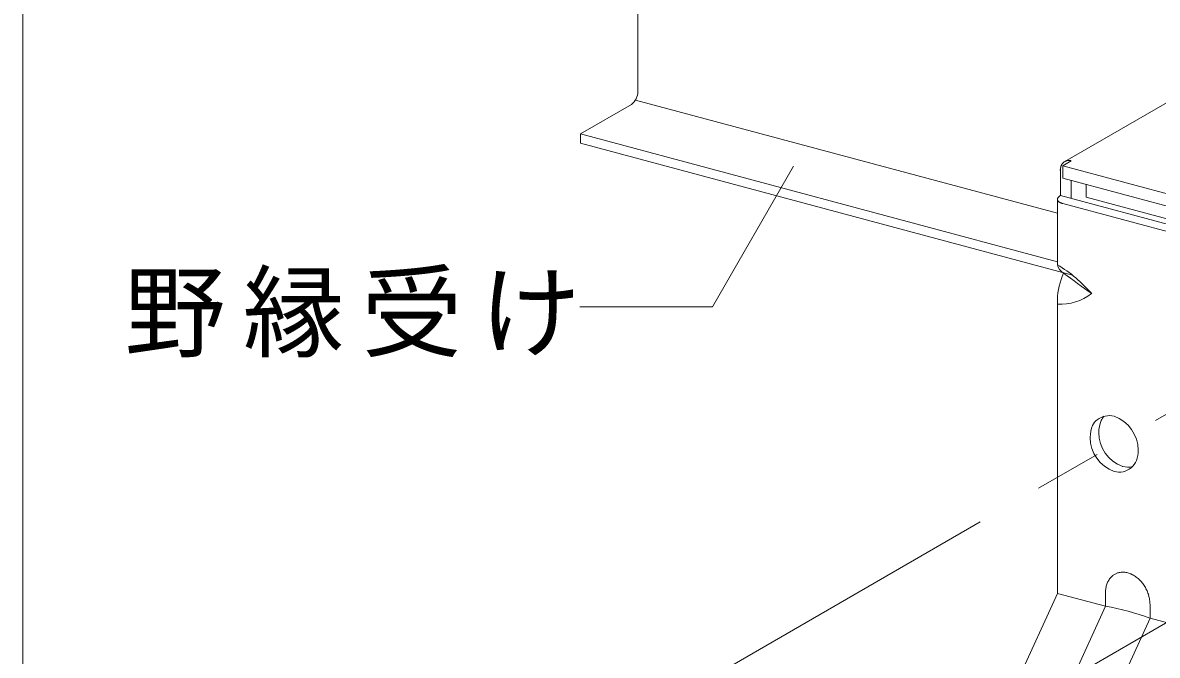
# Model space of a CAD drawing. Units: millimetres on the paper, with parts at other scales. Extents: x -195 to 195, y -140 to 138.
# Drawn here: x 2.29 to 19.11, y 19.71 to 29.08 of the extents above; entities that cross this region are included whole.
import ezdxf

# ---------------------------------------------------------------- set-up
doc = ezdxf.new("R2010")
doc.units = ezdxf.units.MM
doc.linetypes.add('CHAIN1', pattern=[8, 5, -1, 1, -1])
for name, color, linetype, lineweight in [('4-0_中心線', 4, 'CHAIN1', 9), ('4-2_野縁受け', 3, 'Continuous', 18), ('4-6_文字', 7, 'Continuous', 18), ('4-B_補強金具・金具・その他', 3, 'Continuous', 18), ('F-2_野縁受け', 3, 'Continuous', 18)]:
    doc.layers.add(name, color=color, linetype=linetype, lineweight=lineweight)
doc.styles.add('ＭＳ ゴシック', font='')
doc.styles.get('ＭＳ ゴシック').set_extended_font_data('MS Gothic')

msp = doc.modelspace()

# ---------------------------------------------------------------- linework, layer by layer
at = {"layer": '4-0_中心線'}
for p, q in [((5.228, 15.188), (40.613, 35.618)), ((8.432, 13.951), (44.266, 34.639))]:
    msp.add_line(p, q, dxfattribs=at)
at = {"layer": '4-2_野縁受け'}
for p, q in [((11.411, 28.064), (11.411, 31.363)), ((17.632, 26.262), (11.374, 27.938)), ((10.56, 27.437), (11.316, 27.874)), ((10.56, 27.437), (10.56, 27.297)), ((17.632, 25.542), (10.56, 27.437)), ((10.56, 27.297), (17.853, 25.343))]:
    msp.add_line(p, q, dxfattribs=at)
msp.add_arc((11.168, 28.066), 0.242, 307.5852, 359.422, dxfattribs=at)
at = {"layer": '4-6_文字'}
for p, q in [((13.72, 26.959), (12.516, 24.873)), ((12.516, 24.873), (10.549, 24.873))]:
    msp.add_line(p, q, dxfattribs=at)
at = {"layer": '4-B_補強金具・金具・その他'}
for p, q in [((21.165, 29.004), (17.741, 27.027)), ((17.711, 26.965), (17.837, 27.038)), ((17.711, 26.965), (23.046, 25.535)), ((17.711, 26.778), (17.711, 26.965)), ((17.675, 26.91), (17.675, 26.521)), ((23.046, 25.349), (17.711, 26.778)), ((17.837, 26.478), (17.837, 26.744)), ((17.632, 25.497), (17.632, 26.47)), ((17.674, 26.521), (17.675, 26.521)), ((23.172, 25.048), (17.675, 26.521)), ((22.883, 25.019), (17.711, 26.405)), ((17.632, 20.628), (17.632, 24.979)), ((15.866, 16.762), (17.632, 20.628)), ((18.345, 20.437), (17.632, 20.628)), ((18.345, 20.641), (18.345, 20.437)), ((16.579, 16.571), (18.345, 20.437))]:
    msp.add_line(p, q, dxfattribs=at)
for points in [[(22.883, 25.205), (18.056, 26.499), (18.056, 26.686)], [(19.004, 20.464), (19.004, 20.26), (17.239, 16.394)], [(19.825, 15.701), (21.59, 19.567), (19.004, 20.26)]]:
    msp.add_lwpolyline(points, dxfattribs=at)
for centre, radius, start, end in [((17.876, 26.895), 0.201, 171.0227, 175.5097), ((17.867, 26.895), 0.192, 166.2184, 170.807), ((17.837, 26.903), 0.162, 155.6788, 166.1784), ((17.83, 26.905), 0.154, 150.0938, 155.4098), ((17.81, 26.916), 0.131, 137.9222, 150.0175), ((17.806, 26.919), 0.126, 131.5817, 137.6913), ((17.798, 26.928), 0.114, 118.2401, 131.5339), ((17.798, 26.928), 0.114, 124.8615, 124.8664), ((17.798, 26.928), 0.114, 111.6252, 118.2401), ((17.799, 26.924), 0.118, 105.1003, 111.5146), ((17.8, 26.921), 0.121, 92.2049, 104.9382), ((17.8, 26.904), 0.139, 86.4063, 92.1118), ((17.799, 26.897), 0.145, 80.5696, 86.1394), ((17.796, 26.883), 0.16, 75.1274, 80.3065), ((18.013, 26.889), 0.339, 176.44, 179.168), ((17.669, 26.467), 0.038, 161.5424, 172.9887), ((17.666, 26.467), 0.0346, 173.0607, 185.2395), ((17.667, 26.467), 0.0352, 185.3249, 197.3694), ((17.671, 26.469), 0.0398, 197.4316, 208.5325), ((17.677, 26.464), 0.0456, 151.3694, 161.5078), ((17.687, 26.458), 0.0578, 142.7172, 151.3685), ((17.679, 26.473), 0.0487, 208.5557, 218.2572), ((17.701, 26.448), 0.0752, 135.4727, 142.734), ((17.69, 26.481), 0.0624, 218.2511, 226.4734), ((17.717, 26.432), 0.098, 129.4099, 135.4946), ((17.703, 26.495), 0.0814, 226.454, 233.3431), ((17.717, 26.515), 0.106, 233.3212, 239.1025), ((17.735, 26.41), 0.126, 124.2935, 129.4305), ((17.733, 26.54), 0.136, 239.0829, 243.9797), ((17.754, 26.382), 0.16, 119.9202, 124.3107), ((17.748, 26.572), 0.171, 243.9637, 248.1665), ((17.763, 26.608), 0.21, 248.1538, 251.8152), ((17.776, 26.648), 0.252, 251.8054, 255.0451), ((16.528, 23.673), 2.132, 40.9157, 58.8156), ((17.818, 25.538), 0.191, 192.2992, 239.8129), ((18.677, 24.946), 1.046, 155.9467, 178.2051), ((30.339, 42.263), 21.082, 233.2404, 234.6416), ((17.675, 25.675), 0.762, 266.7103, 307.444), ((18.398, 22.978), 0.284, 74.9236, 128.6247), ((18.471, 23.103), 0.21, 134.9795, 155.8637), ((18.293, 22.749), 0.535, 0.0207, 70.444), ((18.632, 22.926), 0.515, 158.2833, 178.5431), ((18.345, 23.031), 0.21, 126.1692, 155.8637), ((18.758, 22.999), 0.515, 158.2833, 178.5431), ((18.652, 22.939), 0.535, 180.0207, 250.444), ((18.778, 23.012), 0.535, 180.0207, 250.444), ((18.423, 22.734), 0.405, 339.9072, 2.021), ((18.532, 22.713), 0.296, 310.4243, 336.5856), ((18.546, 22.709), 0.284, 254.9236, 308.6247), ((18.672, 22.782), 0.284, 254.9236, 284.7892), ((18.613, 20.691), 0.258, 137.8307, 143.9994), ((18.604, 20.699), 0.245, 131.4464, 137.8265), ((18.598, 20.706), 0.236, 124.9019, 131.4408), ((18.595, 20.71), 0.232, 118.264, 124.8951), ((18.595, 20.71), 0.231, 111.6085, 118.2567), ((18.596, 20.708), 0.234, 105.0134, 111.6015), ((18.597, 20.701), 0.241, 98.5503, 105.0072), ((18.599, 20.69), 0.252, 92.2788, 98.5454), ((18.6, 20.675), 0.267, 86.2426, 92.2755), ((18.598, 20.657), 0.285, 80.4681, 86.2409), ((18.595, 20.636), 0.306, 74.9661, 80.4678), ((18.589, 20.613), 0.33, 69.7339, 74.9668), ((18.58, 20.588), 0.356, 64.7592, 69.7354), ((18.568, 20.564), 0.383, 60.0227, 64.7612), ((18.555, 20.54), 0.411, 55.5007, 60.025), ((18.539, 20.518), 0.438, 51.1672, 55.5032), ((18.74, 20.643), 0.395, 170.9453, 175.5871), ((18.713, 20.647), 0.368, 166.0779, 170.9475), ((18.687, 20.654), 0.341, 160.961, 166.0797), ((18.664, 20.662), 0.317, 155.579, 160.9622), ((18.643, 20.671), 0.294, 149.9245, 155.5791), ((18.626, 20.681), 0.274, 144.002, 149.9234), ((18.523, 20.498), 0.463, 46.9953, 51.1698), ((18.507, 20.481), 0.487, 42.9577, 46.9978), ((18.493, 20.467), 0.507, 39.0278, 42.9602), ((18.48, 20.457), 0.523, 35.1792, 39.0302), ((18.471, 20.45), 0.534, 31.3862, 35.1816), ((18.465, 20.447), 0.541, 27.6236, 31.3885), ((18.464, 20.446), 0.542, 23.8664, 27.6259), ((18.767, 20.641), 0.423, 175.5847, 180.0233), ((18.468, 20.448), 0.538, 20.0898, 23.8687), ((18.477, 20.451), 0.529, 16.2686, 20.0921), ((18.49, 20.455), 0.514, 12.3773, 16.271), ((18.508, 20.459), 0.496, 8.3901, 12.3798), ((18.53, 20.462), 0.474, 4.2802, 8.3926), ((17.708, 16.743), 3.748, 69.7767, 80.2233), ((18.555, 20.464), 0.449, 0.0208, 4.2828)]:
    msp.add_arc(centre, radius, start, end, dxfattribs=at)
at = {"layer": 'F-2_野縁受け'}
msp.add_line((2.29, 62.182), (2.29, 6.358), dxfattribs=at)

# ---------------------------------------------------------------- texts
at = {"layer": '4-6_文字', "insert": (3.799, 24.123), "char_height": 1.1, "attachment_point": 7, "style": 'ＭＳ ゴシック'}
msp.add_mtext('\\T1.17;野縁受け', dxfattribs=at)

doc.saveas('drawing.dxf')
